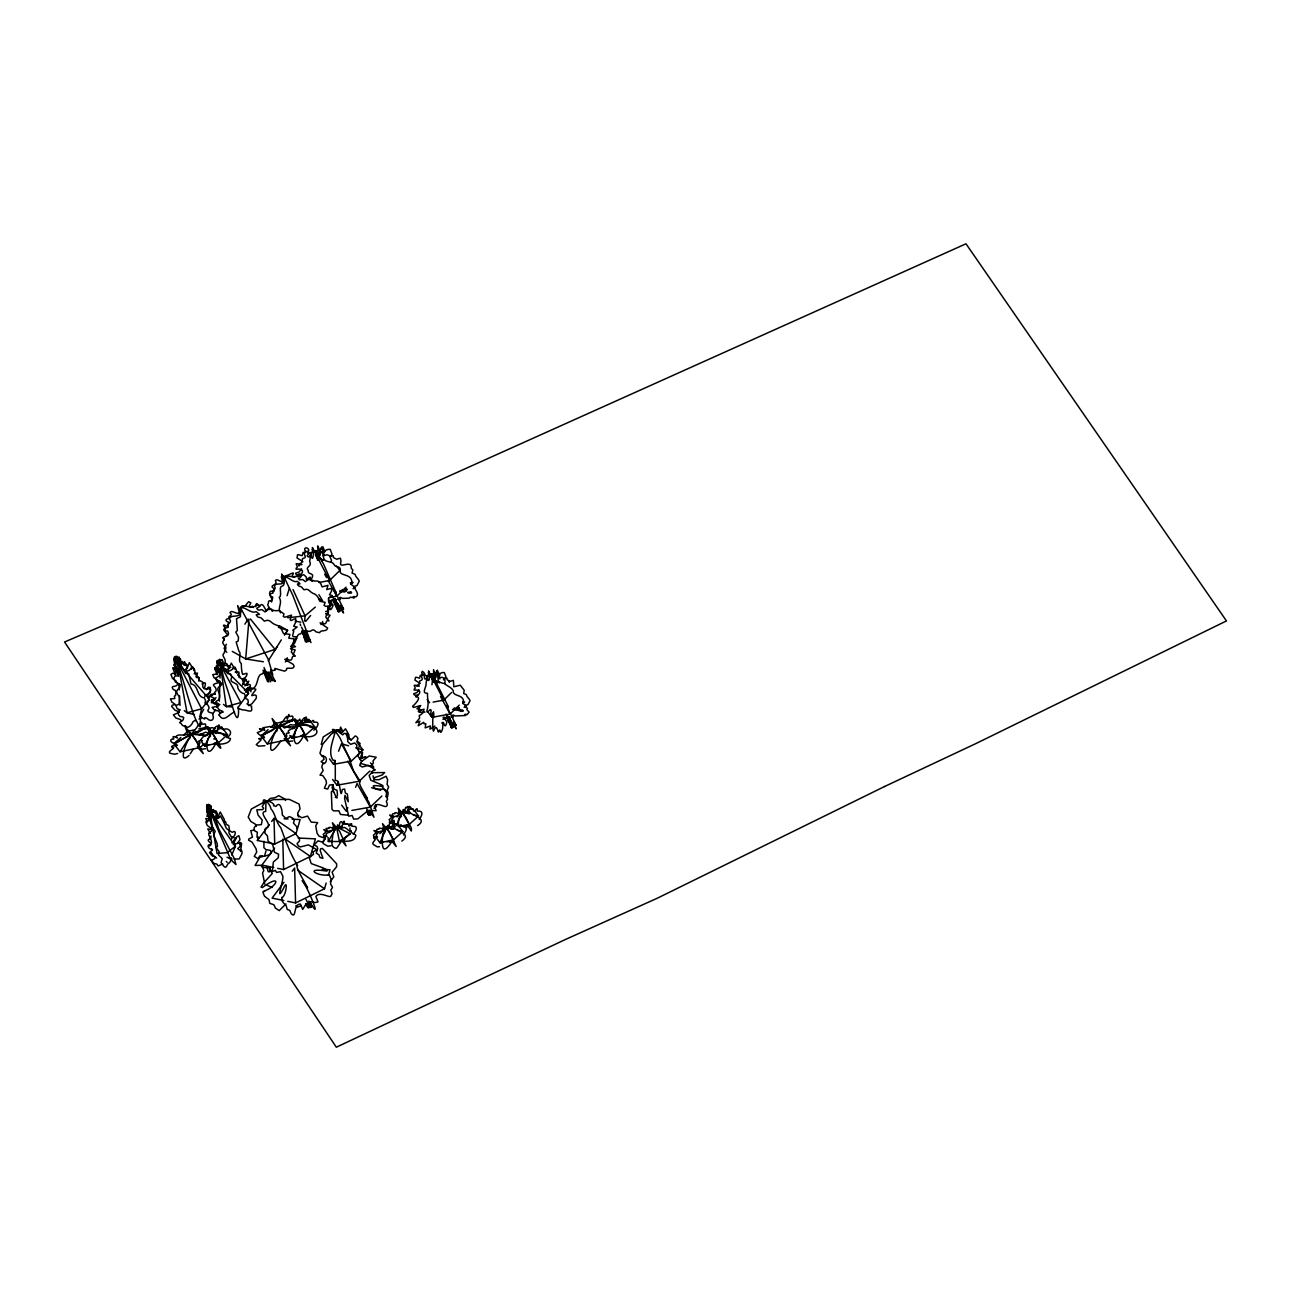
<?xml version="1.0" encoding="UTF-8"?>
<svg xmlns="http://www.w3.org/2000/svg" width="1291" height="1291" viewBox="0 0 1291 1291"><rect width="100%" height="100%" fill="white"/><g stroke="black" fill="none" stroke-linecap="round" stroke-linejoin="round"><path stroke-width="1.5" d="M310.502 579.126L310.147 577.061L306.435 579.594L306.338 577.061L303.595 574.592L300.238 576.222L298.366 575.092C294.493 580.03 284.746 572.236 284.456 579.094C282.761 585.63 277.226 577.287 275.37 580.595C278.533 585.533 268.157 585.001 273.708 588.406L273.999 591.375C269.448 591.31 270.545 590.294 269.545 593.57L271.142 597.749C275.031 599.54 269.061 599.831 271.739 602.026M222.02 728.834C223.214 724.525 218.292 729.157 219.325 726.252C218.712 722.379 218.373 727.624 217.743 728.334C218.469 724.961 216.162 725.897 214.984 727.85C214.661 729.786 209.497 731.497 210.385 736.386C205.334 736.338 204.72 765.515 216.291 742.486M211.304 702.74L212.402 699.706M434.551 679.824L434.599 678.969L435.309 679.776M214.225 700.174C216.775 697.108 209.868 698.383 210.498 694.606L214.79 694.203L214.516 692.234L215.758 691.653C218.195 685.586 207.657 685.36 218.211 682.81L219.551 682.358L219.664 680.793M219.341 701.11L219.89 681.906M220.003 678.065L220.212 670.384M199.572 716.683L204.64 718.99L204.817 717.635L206.786 718.199C210.933 722.686 214.758 719.668 212.854 715.149C214.048 711.535 207.722 713.907 207.819 710.211L208.238 709.727C210.53 707.855 207.415 703.547 204.962 703.079L205.624 700.981L204.317 697.834C196.361 697.301 198.862 684.763 191.036 684.004L188.744 673.983L187.017 672.837L185.791 673.531L184.21 671.013C183.596 668.948 180.514 665.188 177.706 659.185C170.799 657.071 176.076 663.106 174.011 665.22C181.498 667.963 167.394 669.48 177.19 669.222L175.818 673.821L172.72 673.256L170.896 674.499L172.51 678.404L176.496 681.374M185.872 665.575L185.065 662.816A2.243 1.646 -71.9 0 0 184.29 661.67L182.919 663.719L181.966 661.234L180.272 663.881L179.352 660.589M403.502 834.954C404.954 832.356 409.037 827.015 403.793 826.95C398.951 823.981 402.889 824.433 398.29 825.982M234.962 669.367C236.301 664.187 231.944 671.643 233.332 666.592L231.331 663.122L229.217 667.463C226.425 672.692 229.604 671.546 232.896 668.867L234.51 667.092L235.495 668.044L236.656 670.739L235.188 672.127M200.767 717.07L199.895 725.849M304.724 621.068L305.047 615.872L293.009 589.519M368.936 810.167L370.017 813.524L369 815.041L367.257 811.281L357.785 818.897L353.637 819.091L352.104 815.492L348.715 816.202L344.6 798.613L344.955 795.337L348.263 801.727L347.36 793.997L345.375 793.029L344.616 789.043L342.276 789.543C340.146 801.485 341.066 783.282 336.822 780.506L335.257 780.506C335.273 773.164 335.482 767.193 334.982 760.415L332.917 760.189C328.011 752.395 332.497 742.228 334.498 734.353L336.193 729.673L338.758 730.238M230.944 857.999L231.347 859.532L229.491 862.856C226.425 862.969 227.006 871.941 222.117 863.921L221.051 862.695L222.246 858.596L218.453 854.9L219.115 851.608L216.146 847.525L217.534 846.396L217.033 843.184L213.628 834.922L215.242 831.42C211.982 826.385 209.61 823.319 210.998 818.93C211.03 817.058 206.915 810.909 208.109 805.713M248.985 619.406L245.693 658.959L263.396 661.767M310.163 901.78L311.179 906.734L308.501 906.75L307.403 905.023M321.217 744.423L323.25 736.935L331.238 731.932L336.951 730.674L342.744 734.853C346.408 729.56 348.037 739.259 347.763 741.615L350.603 744.342L354.654 742.954L356.897 745.101L356.606 748.005L359.527 751.927L358.027 756.203L361.609 761.383L359.721 765.45L362.222 766.999L368.484 765.385L375.278 769.888C370.985 769.839 373.857 772.922 370.759 773.745L369.145 775.471L370.807 780.232L380.861 784.525C389.349 788.769 370.937 783.508 373.47 786.687C376.827 792.109 385.799 785.88 386.59 792.658L386.09 796.337L387.655 799.064L386.316 801.356L387.3 804.132C387.139 810.877 378.408 800.662 374.471 806.359L376.117 810.651L369.92 810.538L370.727 814.476L367.919 814.153L367.209 811.829M238.916 677.259L238.932 672.159L237.673 671.756C236.301 674.37 236.156 669.819 236.463 672.934M295.429 576.399L293.218 576.98L292.315 575.544C295.704 570.186 290.12 574.705 286.683 575.496C281.599 575.496 286.876 585.372 281.712 586.292C278.372 586.985 282.519 595.78 279.243 597.41C282.18 602.51 279.13 605.382 279.276 609.998L280.55 612.838M198.846 677.759L198.782 681.18M226.377 644.209L224.069 648.485C226.909 649.599 224.456 651.503 226.861 652.294M431.936 684.746L432.695 678.743L439.424 682.907M310.26 580.401C317.07 571.703 307.097 575.512 308.291 570.557C304.498 566.555 312.777 566.943 309.598 561.133C310.647 558.132 310.34 547.4 311.502 557.147C313.939 562.311 312.341 548.933 315.988 550.918C320.007 568.718 319.878 540.977 323.315 556.227C323.896 563.957 331.835 560.02 333.949 564.425C335.579 568.024 340.388 565.345 340.324 569.976C338 576.948 352.798 572.575 351.733 583.129L351.12 584.355L354.105 586.663C354.96 589.906 360.076 594.441 355.913 596.926A3.744 2.55 33.6 0 0 353.04 596.829L354.25 597.927L350.539 597.152L349.022 598.201L342.309 598.379L340.469 597.378C337.79 597.394 343.132 601.041 337.693 599.25M309.437 722.266C310.631 716.812 305.467 721.556 306.403 717.441C305.338 715.101 305.725 721.863 304.983 720.233C305.757 715.892 304.224 721.298 304.547 717.748C301.916 719.394 301.545 722.185 299.69 722.766C296.01 726.978 293.202 727.043 289.813 729.883C285.279 731.771 292.266 733.272 287.377 733.094C284.085 733.562 289.571 735.935 284.633 738.468M439.44 676.436L439.65 675.177M297.769 576.754C303.966 573.269 304.773 568.234 296.123 569.218L296.139 568.185C299.819 566.555 292.847 562.473 298.415 563.973L301.658 562.924L302.562 558.648C308.259 557.26 303.337 555.566 304.482 553C306.048 548.901 311.276 553.371 307.113 555.598C309.388 561.149 312.406 547.481 316.828 551.225C314.633 555.291 320.346 558.277 319.926 553.887C319.635 551.66 320.184 546.884 322.928 546.819L324.848 551.741M200.67 714.843L200.783 716.989M231.718 838.972L231.977 837.714C235.737 836.487 236.899 828.967 232.235 832.324L229.604 830.742L228.797 825.659L226.28 824.352L225.747 821.996L224.747 822.319C224.521 818.478 223.408 818.252 222.488 816.154L220.261 812.039L217.711 817.009L215.936 816.509M298.786 565.184L298.996 566.136M204.172 688.861C205.721 684.343 206.512 680.664 202.154 684.117M341.453 606.818L343.551 612.967L341.921 610.724A7.02 0.823 63.9 0 0 341.018 609.223L337.903 603.51L339.694 607.771L337.451 604.624L335.386 599.379L339.452 611.45M216.194 815.864C217.614 814.524 216.646 809.828 214.919 810.877L214.306 811.749L213.418 809.522L211.853 811.41L210.74 808.731M335.031 599.234L339.485 610.562L338.645 611.805M448.606 716.699L452.544 726.72L451.802 727.834M401.856 841.087C412.62 833.437 395.417 831.081 394.643 827.902C391.415 829.5 391.044 828.451 387.72 827.773C385.331 829.016 381.7 825.385 383.475 829.322C381.442 828.225 378.182 827.45 378.957 829.242C375.116 828.741 377.537 830.662 376.278 830.904L378.053 832.13L373.922 830.484L376.068 832.921L373.373 835.148L375.084 837.714M417.574 825.611C428.741 818.478 411.103 815.331 410.07 812.346C407.278 814.218 406.665 812.846 403.438 812.297C401.049 813.524 397.434 809.909 399.193 813.846C397.225 812.814 393.9 811.958 394.691 813.766C390.85 813.249 393.255 815.17 391.996 815.428L393.787 816.638L389.656 814.992L391.786 817.445L389.107 819.672L390.479 821.705M244.903 689.684C250.131 689.071 253.407 682.374 246.403 685.118L243.176 683.601L243.176 679.227L240.045 677.953C241.014 674.693 235.898 676.726 238.432 673.676M459.273 705.128L450.139 714.036L432.065 717.344L433.582 711.728M231.88 842.765L234.316 841.748L236.947 836.536L238.948 835.777L239.965 839.763L237.512 843.104M420.931 709.534L419.268 712.358L425.046 712.067M292.089 819.172L300.109 819.559L296.059 833.599L274.709 844.056L257.393 840.489L258.41 836.988M264.445 856.304L265.962 851.027M277.678 868.343L283.6 869.569L310.373 856.449L315.44 838.86L298.124 838.02M287.748 901.328L295.574 902.942L324.525 888.757L326.171 883.044M328.366 875.427L330.012 869.731L322.153 869.359M219.228 660.621C224.682 658.733 221.81 663.848 223.456 665.801C223.488 667.705 223.295 669.319 225.86 669.093C226.845 670.497 222.342 670.045 226.215 671.481L227.587 673.547L230.589 674.112L231.896 677.226C228.136 683.197 236.995 681.906 237.689 686.199C236.995 688.765 241.433 693.848 244.354 693.622L245.403 696.139L244.515 697.705L247.953 699.738L248.275 702.804L246.92 703.902L251.616 706.258L251.487 707.565C253.569 714.23 245.79 709.356 242.643 709.905L237.98 708.372M317.796 559.568L316.924 557.179M240.465 851.527L241.643 843.588L240.546 842.458L239.674 844.233M204.866 728.818C207.916 719.006 201.364 727.785 201.59 722.266C197.426 733.901 203.268 719.168 197.539 726.268C196.264 729.415 190.487 733.03 189.648 738.565C187.114 738.952 176.964 766.176 189.115 755.445M287.07 595.7L289.426 588.067M292.105 721.024C295.155 711.228 288.603 719.991 288.829 714.472C284.714 726.236 290.475 711.325 284.778 718.49C283.617 721.556 277.371 725.3 276.968 730.916C272.466 732.191 263.735 766.192 280.696 741.147M320.249 559.471L320.894 558.696L322.217 561.133M435.519 681.519C436.326 678.969 438.407 685.36 435.535 682.649M330.222 604.688L329.963 602.881M358.93 747.36L360.092 743.471L357.187 741.002L357.93 738.42L356.671 736.645L355.235 735.918L351.83 739.372L349.764 739.388L348.086 737.726L347.618 732.433L345.504 728.802L342.196 732.497L341.002 732.384L340.84 730.528L337.016 729.948L331.045 734.321L322.637 744.294L319.942 753.218L322.04 756.348C327.962 754.961 327.607 763.965 322.734 763.869L321.766 766.886L323.17 770.646L319.99 775.116L322.734 775.52L325.994 780.329L326.51 783.185L324.412 788.252L327.704 789.075L329.528 785.041L332.981 784.686L333.901 788.979L337.064 790.366L337.484 795.175L336.305 797.515L333.724 791.77L332.449 790.915L331.335 791.916L331.981 809.263L333.562 810.861L338.871 810.813L340.453 814.427L348.425 815.266M234.026 859.048L239.238 858.951L242.03 853.529C242.418 847.735 239.4 851.689 237.722 848.429C239.706 847.703 241.465 844.895 239.222 842.894L233.171 844.604M217.485 662.912C214.726 658.458 221.487 660.685 221.778 664.784M221.713 662.945L222.568 665.285M356.849 741.841L362.916 749.91L351.281 761.141L333.562 764.304L334.998 760.577M338.581 751.233L341.437 743.777L351.281 761.141M369.791 771.034L359.172 781.281L336.967 785.235L338.387 781.555M347.779 807.698L346.359 811.394L341.647 805.148M355.622 787.284L357.042 783.572L370.372 807.117L381.862 796.047M227.7 666.527L227.361 665.139C227.055 661.557 224.085 664.639 222.1 665.043C220.325 660.363 221.939 668.254 220.277 662.993M245.919 679.599L243.305 681.341M178.836 683.746L177.254 684.859C175.77 687.587 169.702 684.859 173.349 689.604L175.334 690.362L175.866 692.283L175.592 695.526L174.35 696.156L174.818 698.592L170.46 698.834L171.784 701.981L175.447 704.628L172.268 705.16L171.671 706.451L175.092 710.308L179.094 711.696M206.56 689.668L208.125 687.248L210.32 687.361L210.465 691.201L207.98 695.171L207.964 697.447L209.61 697.285L211.079 694.3L212.273 695.381M287.199 657.764L287.457 660.137L285.359 661.944M231.799 855.029L235.446 846.25L209.545 809.973L211.079 819.93M395.24 826.498L386.574 827.596L379.957 842.733L375.826 837.262M396.418 825.578L402.308 812.12L409.231 811.232M369.92 810.506L370.775 813.798L368.564 814.879L366.644 811.071M255.844 606.77C256.619 599.444 257.635 607.157 260.153 605.205L262.008 604.495L263.332 605.608L266.301 610.708L269.27 607.351L270.061 609.723M371.195 771.598L372.147 772.567M327.543 614.79L327.785 614.338A7.02 3.631 89.4 0 1 328.317 612.467L328.737 605.995M298.011 576.464C298.673 569.444 303.74 578.675 298.286 578.303L299.447 579.869L302.74 579.562L305.338 581.644C310.26 577.416 310.34 580.03 314.584 581.015L317.57 581.047C321.491 582.435 321.023 585.452 322.153 586.889L328.011 585.307L326.704 589.6L331.448 588.293L331.561 591.133L329.463 594.78L332.384 595.587L328.447 598.185C328.608 601.283 328.108 603.639 331.642 605.269C322.976 607.996 332.303 614.774 325.881 613.483L326.752 614.355L325.768 617.195L329.027 620.81C324.993 619.712 327.381 624.037 324.315 623.892L320.087 622.875L327.624 628.104C326.671 632.493 320.668 629.201 319.619 632.687L316.182 631.945C311.325 626.7 312.406 633.413 306.645 630.783L306.048 633.687L309.662 641.014L306.951 640.836M301.19 735.709C318.893 740.501 321.281 727.204 310.018 727.285C311.228 725.187 304.208 723.751 302.514 725.348C298.334 721.653 294.816 726.607 290.572 724.558C281.567 730.125 294.219 724.154 294.187 728.527M454.142 708.081L454.545 709.324L453.399 709.324M231.67 858.176L231.718 859.677M203.736 709.324L200.008 715.972L201.622 708.807L209.336 699.351L177.787 662.719L187.034 712.793L194.441 714.601M206.528 704.337L209.336 699.351M342.212 826.53L336.483 826.918L328.317 841.474L339.452 841.554L341.679 840.554L350.2 833.808L336.483 826.918L329.383 832.55M212.773 713.778L215.613 709.776M238.157 707.226L248.534 693.138L220.374 664.623L226.232 706.58L232.202 706.903M268.286 660.782L281.293 639.884M306.338 721.185L304.16 720.588M245.742 679.308L242.514 684.988M339.485 731.529L340.614 727.075L342.422 730.593M244.903 685.908L248.856 681.115M244.887 624.182L248.082 619.115M274.773 650.599L276.903 647.227M285.424 633.736L287.57 630.363L279.163 625.619M281.825 897.423C286.102 897.164 288.426 876.654 283.504 888.353C274.789 904.313 284.149 879.494 282.761 875.96L280.518 871.651L276.597 872.426L275.386 870.408L272.288 871.538L273.369 862.033L278.259 857.805L278.582 854.158L274.434 852.238L272.659 844.346L268.125 841.199L267.382 835.745L265.042 833.389L264.768 829.451L266.269 827.838C274.757 826.095 256.554 812.023 265.704 811.41L265.978 802.437L270.271 798.387L275.128 797.693L278.695 795.627L284.94 799.081L285.489 800.501M180.869 737.468L173.898 743.664L180.03 751.798L191.746 733.95L207.883 727.011C211.288 730.06 229.54 760.512 215.581 742.632M268.108 729.673L261.137 735.87L267.269 744.003L278.985 726.155L295.123 719.216L299.205 724.638M284.423 635.124L287.57 630.363L278.42 627.281M190.197 753.815L193.456 748.925M304.095 734.708C294.671 754.041 292.589 736.596 295.203 733.385C295.3 729.076 296.64 728.124 300.012 723.686C304.16 723.896 306.322 719.135 310.098 721.266C309.856 725.59 313.923 716.779 313.794 722.266C321.233 720.943 317.279 727.608 313.858 730.173M392.593 840.409C379.393 861.404 382.652 837.472 382.717 833.744C385.283 832.485 384.686 831.485 385.864 828.677C387.897 826.643 387.235 823.626 388.93 826.466C388.914 824.352 390.302 821.625 390.818 823.432C393.787 817.138 393.255 829.693 389.721 827.047C390.528 825.239 380.813 828.564 383.33 831.13C379.134 830.371 376.23 834.18 376.23 835.987C380.538 839.263 372.292 834.632 373.922 838.456C378.215 839.328 370.63 842.216 373.422 844.524L377.327 846.88L379.506 846.702M406.213 828.096L408.327 824.933M296.623 828.596L296.978 827.063L293.396 822.996L294.267 820.64L292.702 818.123L289.491 816.574L285.844 818.365L282.245 814.928C282.6 811.958 280.534 799.742 275.935 806.407L273.531 805.713L273.902 804.551L271.82 802.599L268.641 801.146L265.446 801.404L251.358 809.021L248.211 817.074L250.841 821.463L255.166 824.045L256.36 826.288M336.919 847.977L342.18 840.07M271.723 610.659L272.691 611.305M330.157 556.679L332.077 554.291L330.222 549.385C327.575 548.578 321.637 551.628 324.17 554.823M443.378 679.905L445.992 676.92L444.346 672.579C441.022 671.659 436.019 675.855 439.892 678.937M293.17 654.634L295.155 649.873L290.394 648.808M370.953 766.402L373.357 762.965L373.018 760.867L376.197 757.22L369.258 755.961L361.9 761.222L359.931 759.318L361.964 753.476L359.882 751.895M212.111 732.53L210.401 730.157M245.08 697.834L248.534 693.138L244.402 689.862M257.393 840.489L269.27 824.642M271.643 821.479L274.031 818.316L296.059 833.599M346.65 733.821L347.214 733.078L348.715 734.256L349.199 738.194L351.233 740.356M274.628 848.106L261.895 865.099L273.74 867.536M283.972 882.286L272.094 898.116L283.842 900.521M292.266 871.199L294.638 868.036L295.574 902.942M308.614 639.223L306.419 642.143L302.723 630.912L300.722 633.833C295.736 633.671 296.898 642.644 292.605 645.226M335.983 848.332C328.866 847.041 333.288 837.004 332.61 835.616C333.159 833.244 337.371 822.835 340.162 826.482C342.18 830.145 344.407 816.106 344.31 823.142C346.827 824.303 348.005 824.416 349.409 824.061C346.924 826.789 350.894 826.708 350.894 823.69C352.782 822.77 350.264 827.337 353.121 826.305C359.221 826.062 355.17 831.63 353.395 834.406M330.222 881.688L333.836 876.879L332.11 872.2L336.612 866.761L336.612 863.792L322.411 848.477L320.604 848.784L320.249 850.834L322.96 858.337L319.99 857.579L318.925 854.771L316.247 853.093L317.747 848.655L316.989 846.38L314.665 845.331L314.875 844.072L318.086 840.828L323.04 842.345L325.122 838.262L319.055 836.148L317.053 833.211L315.73 825.788L317.683 822.609L311.212 822.125L307.581 816.09L301.852 817.752L298.269 815.589L297.656 813.201L300.012 808.908L299.125 804.083L289.265 799.355L273.692 799.597L264.945 802.082L262.202 806.504L263.654 808.231L262.735 809.57L256.812 809.877L258.103 815.105L262.218 820.043L261.347 824.626L256.086 825.094L254.053 827.983L254.505 830.775L257.329 832.195L256.974 837.262L258.603 838.311M305.822 621.326L310.615 615.468M250.002 687.393C249.453 691.831 244.483 690.443 248.227 687.28M301.416 736.241L302.094 735.176M198.088 745.327C199.459 743.568 201.267 742.696 198.604 741.825C197.765 739.372 205.979 742.099 200.444 739.985C201.816 739.743 202.009 735.967 205.285 736.193C207.367 734.821 213.87 728.64 216.275 731.626C216.969 728.043 225.054 727.446 223.311 730.012C226.215 726.559 235.688 731.69 226.958 737.677M216.759 707.29L217.711 703.175M179.11 712.422L173.333 714.843L176.012 718.103L180.353 719.49L181.708 721.346M210.998 808.489L211.014 805.745L208.496 804.358L207.964 805.374L209.384 806.278C211.966 806.681 211.434 809.037 210.74 810.474M335.515 599.411L339.84 611.03L338.081 611.063L332.545 599.524M449.026 716.844L452.867 727.14L451.301 727.156M242.175 679.841L243.886 678.211L244.499 679.034M435.696 677.727L432.614 678.566L431.823 677.759M398.29 826.563C400.032 824.659 397.338 825.191 397.386 824.191M318.893 582.483L329.512 580.547L339.856 570.444L336.515 566.136M329.334 597.588L336.757 596.232L346.053 587.163M433.147 702.094L443.717 700.158L451.576 692.492M371.421 772.647L384.637 772.599L382.104 775.052L373.454 777.957L375.455 779.732L379.167 779.651L386.122 776.246L387.639 779.716L387.074 784.363L388.656 786.865L387.219 790.286L388.204 793.142L387.542 796.854L386.251 796.757M396.934 816.945L402.308 812.12L409.521 813.863M379.861 833.631L386.574 827.596L393.803 829.355M183.645 734.982L187.824 731.271L195.119 729.722M180.03 751.798L200.089 747.537L204.268 743.826M223.391 729.237L227.523 734.708L218.147 743.051L204.656 745.924L201.574 741.809M270.884 727.188L275.064 723.476L295.123 719.216M267.269 744.003L287.328 739.759L291.508 736.031M306.774 722.266L310.631 721.459L314.762 726.93L305.386 735.273L291.895 738.129L289.829 735.402M414.411 810.587L418.542 816.057L407.795 825.724L402.598 826.385M398.693 826.062L402.824 831.533L392.077 841.199L386.88 841.861M419.22 819.478C421.85 815.896 424.465 810.409 417.187 811.055C417.897 804.358 413.846 814.605 413.378 809.957C414.072 807.988 409.618 808.521 408.15 810.619C409.634 802.744 409.554 808.021 413.168 809.651M330.706 561.746L331.561 560.649L329.689 555.775L326.849 554.743L323.17 555.905M444.782 683.52C447.154 671.175 428.838 680.777 444.33 683.52C447.025 686.037 451.802 687.393 453.286 690.798C452.189 696.946 464.566 693.864 463.372 702.449L462.84 703.53L465.131 704.821L465.551 707.226L467.407 708.226L466.89 709.711L469.117 712.116L467.084 714.649A3.324 2.259 33.6 0 0 464.55 714.568L465.615 715.537L455.045 715.94L453.415 715.053C450.72 714.843 455.997 718.264 451.398 716.747M315.311 607.093L305.047 615.872L287.715 617.76M290.975 646.194C294.913 644.516 291.669 639.578 296.736 638.545L295.913 636.77L293.235 636.737L292.637 635.672L293.783 630.976L292.686 630.331L297.124 627.039L293.702 626.232L295.929 621.794L295.671 618.421L290.991 620.551L290.185 619.809L291.524 615.081L284.827 617.243L283.245 616.404L284.004 613.967L281.18 611.918L279.211 610.578L275.758 610.708C269.222 610.401 272.74 605.576 265.091 611.934L261.96 609.61L258.168 610.143L256.748 608.368L260.169 606.141L256.667 604.543C252.261 611.627 239.335 600.202 240.739 610.046C239.174 618.018 232.025 608.545 230.008 612.628C233.929 616.436 226.958 615.178 229.169 618.679C226.28 618.244 224.069 620.745 228.362 622.117L228.055 626.506L223.859 625.022L223.521 625.893L225.15 627.216L223.682 629.927L227.49 634.736L225.554 636.576M199.056 719.119L201.557 717.038M307.419 551.725C310.663 550.773 307.629 546.997 305.434 547.981C302.368 549.853 309.356 553.226 303.078 552.467L302.239 555.695C295.542 553.791 298.156 554.323 296.995 557.89L302.917 561.682M301.497 568.798L299.189 572.026L295.558 573.285L296.349 574.769L300.028 575.028M418.93 689.765L416.896 692.621L413.685 693.735L414.379 695.042L417.639 695.268M235.446 846.25L227.055 852.689L217.017 853.464L209.545 809.973L211.966 813.04M206.931 735.547L211.724 731.868L217.55 730.545M292.557 728.979L298.963 724.073L310.631 721.459M210.223 730.028L210.836 731.577L210.368 730.432M327.365 619.115L330.076 615.355L325.816 613.661M350.2 833.808L339.452 841.554L336.483 826.918M234.091 840.199L236.075 838.359L231.428 837.02L229.007 833.05L228.991 830.516L226.458 828.451C224.586 824.642 224.101 822.561 222.649 820.14L220.406 815.847L219.551 817.316C216.033 820.737 216.856 816.574 215.968 812.91C213.322 812.329 212.192 812.265 209.917 809.086M373.938 808.376L376.456 806.52L375.842 805.019M320.991 624.505L322.879 623.085L322.508 621.536M441.732 723.041L442.716 722.411M301.271 905.766L296.752 907.331L295.994 905.443M282.245 897.584C280.066 900.101 284.149 903.732 286.134 905.637L287.248 909.51L289.749 910.333L291.25 913.721C296.656 919.563 293.073 903.635 300.448 904.087L302.675 909.413L306.241 903.7L308.694 907.944L310.098 905.12L308.775 902.409M230.476 859.37L235.963 864.583L234.397 858.757L218.776 828.903L216.178 821.286L208.674 807.004L206.56 806.246L207.641 810.312L206.705 812.217L209.32 814.799L206.802 816.154L210.126 817.155L208.948 818.413L209.255 820.85L207.028 820.673L205.866 822.077L207.383 825.627L212.014 828.838L211.337 831.275C203.865 833.696 215.549 840.602 209.787 845.137C206.479 843.781 208.609 849.51 210.917 848.913L211.982 850.446L209.513 852.625L212.305 855.933L215.242 856.804L214.726 858.693L211.466 860.258L213.693 863.308L216.888 864.131L218.098 865.971L222.746 863.969M173.898 743.664L191.746 733.95L202.881 734.547M261.137 735.87L278.985 726.155L290.12 726.752M262.267 735.902C266.64 731.981 272.95 731.836 274.644 727.753C282.729 724.186 283.1 725.929 287.393 722.476C287.796 723.363 292.315 719.458 295.768 720.281C292.186 722.976 300.141 718.312 295.946 721.491C294.251 722.879 298.818 721.379 298.866 720.265C301.239 716.344 298.334 723.783 302.804 720.83M194.134 673.886L195.215 673.289L195.716 674.305M215.129 702.853L212.273 702.82L213.418 700.577M263.929 891.113C277.759 886.465 282.245 872.894 262.363 887.562L261.008 887.143L263.558 883.092L272.207 873.571L269.093 866.761M397.176 824.191C395.466 822.964 392.141 827.45 393.206 824.691C394.836 814.379 392.9 825.788 395.917 823.706M338.032 611.595L339.872 610.691L334.563 598.895L335.95 599.782M451.253 727.64L452.883 726.833L448.187 716.408L456.143 728.85L454.238 723.363M405.664 826.885L409.15 825.175M389.947 842.361L393.432 840.667M285.973 903.942L279.195 910.607L275.467 908.154L273.886 904.733L269.754 903.329L268.98 899.585L264.526 896.244L263.509 893.856L262.88 891.758L264.623 891.371M398.322 824.804C398.822 822.69 397.386 816.041 401.501 816.509C398.967 813.475 403.373 813.088 403.244 809.505C405.18 813.976 405.148 804.696 406.536 807.956C409.457 802.905 408.94 811.749 406.084 811.991C405.6 808.263 400.823 814.105 398.386 813.911C399.661 817.171 392.803 814.911 392.722 818.946C391.334 819.688 391.092 821.028 393.352 821.528C392.141 821.915 386.929 820.995 390.495 823.448M339.759 841.635L345.004 839.15M350.345 582.87L353.072 582.435L350.49 583.822M177.642 753.492L174.624 754.251L169.815 753.186C167.556 751.072 174.059 749.2 173.656 747.554C170.961 748.619 171.025 744.923 173.962 745.908C183.483 744.229 169.25 746.198 178.352 741.76C183.387 738.404 187.889 736.354 195.635 732.013C196.652 732.82 197.878 733.546 201.412 729.431C198.459 733.611 205.237 726.397 205.075 728.947C208.206 728.511 212.176 726.3 208.109 729.802C214.112 726.01 210.82 728.14 215.565 728.608M264.881 745.698L258.523 746.15L256.264 744.633L261.218 739.872L258.652 738.759L264.542 737.5L262.138 737.5L263.848 736.386L259.443 734.837L257.248 732.659L261.976 730.641L259.475 728.689L264.736 730.093L262.476 728.592L264.445 728.979L262.928 727.737L269.851 726.559L273.95 727.704L274.273 725.881L278.033 726.801L283.762 726.075L283.132 726.801L284.504 727.995L288.426 726.365L289.91 727.608M192.714 668.173L193.779 668.431L193.682 670.594M223.23 712.116L219.906 712.713L218.647 711.083L214.484 710.163L212.111 707.42L216.888 706.322L217.985 704.757L214.177 703.805L212.386 701.384C209.465 700.739 212.934 698.673 214.419 699.593L216.049 697.576M295.187 833.308L299.431 838.569L299.464 841.022L297.043 843.717L298.511 846.008L300.48 846.912L308.371 844.879L316.844 849.704L313.035 851.963L313.471 854.352L309.195 857.595L311.276 863.598L323.089 867.891L327.398 870.215L326.817 871.118C303.514 867.197 317.134 876.896 329.253 874.83L331.174 879.236L330.544 883.867L332.529 887.32L330.819 890.209L332.077 893.711L331.045 895.76C330.738 899.133 319.539 890.532 315.892 896.503L317.989 901.909L314.939 902.587L310.905 901.586M291.024 646.468L291.911 646.113M443.216 717.812L444.717 718.861L442.974 719.345M207.883 697.785L212.402 694.51L215.307 694.074M214.387 743.777L214.855 742.954M318.296 560.342L316.989 557.292M444.346 717.199L443.313 717.215M331.174 556.034L333.223 555.727L333.385 557.502L336.644 559.229L340.404 558.18L341.05 561.133C337.839 570.896 351.749 558.325 351.33 568.379L352.863 569.912L352.04 573.043L355.122 574.317C355.638 577.029 357.107 577.448 358.543 579.788L359.269 581.16L356.832 585.759A3.744 3.179 -37 0 0 353.847 587.05L355.09 587.776L353.089 588.728M445.185 678.469L447.009 678.195L447.138 679.76L450.043 681.293L453.367 680.357L453.835 686.764L460.274 685.214L464.211 690.314L463.663 693.509L466.39 694.655C466.842 697.043 468.149 697.414 469.408 699.48L470.053 700.69L467.891 704.773A3.324 2.808 -37 0 0 465.26 705.919L466.341 706.564L464.098 707.242M311.615 581.128L312.535 581.337M248.388 705.612L251.906 703.821L256.183 698.399C257.942 689.797 246.081 701.707 255.408 690.33L255.812 689.2L253.149 688.636L245.677 692.186M198.782 677.743L196.361 677.533L197.507 673.079L194.844 673.418L194.86 670.368L192.504 666.608L191.036 668.673C187.485 672.24 185.016 672.272 187.114 666.721L187.05 665.301A2.243 1.856 3.1 0 0 186.194 664.042L184.21 665.333L183.29 662.88L180.821 664.558L178.82 661.718M462.807 701.917L464.599 702.143L462.678 703.095M208.545 745.036L204.656 745.924L211.724 731.868L227.523 734.708M295.784 737.258L291.895 738.129L298.963 724.073L314.762 726.93M299.157 564.812L301.981 564.635M416.864 686.231L419.365 686.07M198.766 728.947L207.883 727.011M215.678 730.867L209.9 732.11L211.724 731.868L218.147 743.051L216.339 743.293M300.997 723.493L297.14 724.316L298.963 724.073L305.386 735.273L303.579 735.499M399.532 826.434L409.166 824.4L402.308 812.12M212.127 828.273L210.465 829.355L207.738 828.951L210.465 833.47M360.609 758.075L366.16 757.091L360.367 757.817M351.91 810.409L370.372 807.117M228.184 667.834L230.863 667.415M419.785 709.259L416.993 708.856L420.785 705.467M383.427 842.297L379.957 842.733L393.448 839.876L386.574 827.596M329.915 602.203L330.657 601.186L329.56 600.25M205.511 748.715L201.67 749.2L197.329 746.537M292.75 740.937L288.91 741.405L284.569 738.742M332.142 841.216L328.317 841.474L328.14 837.569M450.123 717.134L448.671 717.393L452.528 727.495M221.713 664.575C223.537 666.301 225.925 664.865 227.506 665.753C230.379 664.22 229.33 669.9 227.071 669.496M254.456 830.194L250.777 830.597L252.439 837.117L248.776 839.053L248.647 840.231L252.003 842.055L256.054 848.768L256.715 852.044L254.262 856.336L258.281 858.87L259.636 856.014L262.363 855.723M325.687 611.514L326.413 611.482C329.399 611.063 329.56 604.269 325.978 606.399L324.041 605.463L325.138 602.364L319.732 601.251C318.764 599.46 318.49 596.684 315.311 594.393L312.535 593.118C308.694 591.052 308.952 588.083 303.966 589.793L301.497 586.937L298.447 585.824C295.058 581.773 301.319 585.42 299.69 583.306L297.317 581.321C292.75 583.693 285.117 572.897 284.407 579.336C284.165 587.227 276.096 581.579 274.45 586.001L274.676 586.76C277 589.341 271.417 589.971 273.03 593.053L270.239 593.86L270.464 596.135L272.756 597.087L271.868 600.767C266.317 600.267 269.819 602.106 267.689 604.64L269.303 608.771M331.012 845.783L327.736 846.186L323.283 843.588C321.007 841.522 325.719 839.731 325.235 838.037C321.879 837.585 324.396 834.341 326.994 836.697C326.768 835.293 324.283 834.083 328.672 832.421C327.22 829.403 335.418 831.807 332.707 828.467C334.821 827.418 337.274 829.112 337.596 824.852C340.275 829.5 338.516 820.382 341.825 821.738C343.922 826.773 341.211 822.964 347.424 824.32M270.626 669.932C272.046 670.626 277.145 671.03 274.838 668.431L284.601 671.191L286.667 669.787C285.15 666.011 293.412 670.578 294.122 666.398L293.267 664.413L284.762 659.394L286.715 658.894L289.829 660.266C293.719 660.282 290.297 655.118 295.3 656.151L291.282 652.1L292.331 648.615L291.266 647.63L295.51 646.662L292.186 644.612L294.283 641.788L293.993 638.851L288.764 638.19L289.942 634.397L283.487 633.526C282.261 631.477 281.874 628.184 277.968 625.683L274.628 624.408C269.948 622.214 270.142 618.712 264.332 621.165L261.282 617.969L257.603 616.888L256.215 614.823L259.491 614.338L256.086 611.595C250.938 614.823 241.03 602.574 240.707 610.304C240.917 619.632 231.154 613.451 229.508 618.76L229.798 619.648C232.622 622.569 226.167 623.65 228.217 627.2L225.005 628.297L225.392 630.976L227.636 630.976C230.928 637.189 224.085 635.656 222.536 637.932L224.214 638.706L222.633 642.692L224.65 646.033C227.813 646.807 224.182 651.293 224.005 653.343C219.986 655.812 229.588 660.508 222.73 664.784L222.891 665.527M206.512 735.176C195.425 734.498 201.912 734.385 205.576 732.142C210.013 734.482 207.141 730.351 212.725 732.029C215.629 729.915 214.564 736.015 217.178 732.207C218.55 732.562 224.295 733.24 223.617 735.644C226.651 732.4 225.683 738.355 230.476 738.565C229.943 743.955 220.422 744.972 213.951 743.503M405.406 825.933L409.425 825.885M389.688 841.409L393.707 841.361M340.598 840.683C345.359 841.974 355.025 841.474 355.315 836.81C358.156 833.825 349.651 833.921 351.362 830.807C347.618 831.662 348.925 829.242 344.326 827.353C341.808 828.741 340.905 827.773 337.839 827.079C335.402 828.257 331.852 824.578 333.53 828.548C331.755 827.596 328.124 826.498 328.995 828.386L326.058 828.386L327.753 831.356L323.896 829.532L325.994 831.985L323.186 834.406L325.122 837.149M460.774 709.453L458.547 710.599M284.052 818.784L288.071 818.978M263.009 670.126L267.592 681.632M210.013 816.735L208.884 816.783L209.174 818.93L205.785 818.494L207.238 822.189M224.053 639.239L223.795 640.691M216.646 857.999L213.063 855.465M295.155 621.181L300.835 622.149M248.566 687.78L253.31 688.393C258.684 684.892 256.602 674.16 262.46 673.902L264.542 670.465L268.786 682.051M208.609 730.286L207.399 727.479L210.272 730.641M214.693 739.13L213.757 738.807M413.12 814.734L418.542 816.057M397.402 830.226L402.824 831.533M359.221 751.798L362.529 752.395L361.948 758.188M323.751 763.142L321.088 761.69L324.106 759.221L322.702 755.509M195.78 675.968L198.491 676.952L199.201 680.244L202.542 682.003L202.945 687.345L206.399 689.41C213.338 686.505 210.627 694.413 205.269 694.897L204.753 696.656M343.228 744.294L348.602 745.827M355.767 747.86L362.916 749.91M360.318 763.352L373.777 767.193L370.501 762.868M371.598 787.736L380.7 790.334M305.66 903.942L307.726 907.605L310.518 906.234L308.888 901.053M335.273 797.289L337.209 797.838M266.511 885.077L272.256 887.482M174.866 743.519C171.154 743.148 168.185 738.904 173.801 738.985C173.301 737.306 171.106 735.112 177.496 737.871C173.817 736.273 178.013 734.337 182.612 735.079C187.098 735.257 186.646 733.53 193.602 734.046C196.958 735.563 198.394 733.885 202.671 735.402M209.723 815.315C203.8 815.234 210.385 811.394 209.675 814.96M222.681 661.492L222.036 659.572L220.519 660.25L219.728 659.233L219.438 661.25L217.291 662.832L218.373 665.607L217.259 667.85L219.76 669.626L217.049 671.853L220.422 671.756L219.228 675.822L215.613 678.211L216.904 681.325L221.471 683.068L221.552 684.843C214.338 689.459 219.809 690.362 219.615 696.462L219.131 699.625L215.936 701.384L216.985 703.918L219.777 704.466C214.871 707.613 219.599 710.663 222.665 711.212L218.679 714.907L219.938 716.198C224.069 722.589 229.814 713.31 234.575 712.116M307.839 553.242L312.261 552.128L313.148 550.45L316.763 551.951L323.573 564.054L336.289 593.231L335.482 591.407M185.291 669.529L187.195 668.286L189.325 662.638L191.504 666.172L191.584 669.238M227.006 857.256L230.331 858.531L209.545 809.973M339.775 591.536L344.955 591.972L342.244 589.551M217.437 666.043L216.033 666.334L219.018 668.706L215.307 669.674L216.985 674.644M319.071 598.976L322.637 600.815L318.909 594.635M175.124 664.817L174.317 664.397A2.243 0.984 50.1 0 0 174.672 665.656C181.498 667.35 170.686 673.289 177.98 670.223L177.416 675.806L175.027 676.113L173.752 678.082L175.382 681.971L180.369 684.73L179.627 687.813C175.156 691.169 176.318 692.88 179.32 696.591L179.175 704.015L175.899 705.596L177.206 708.759L180.224 709.84C176.899 711.68 177.803 717.183 182.289 716.812L183.725 717.489L183.177 719.862L179.643 722.524L181.305 723.767C182.144 725.494 183.806 726.639 185.484 725.865C187.26 730.157 192.649 724.025 192.779 722.024L194.973 720.33L196.571 721.201M210.675 842.991C204.414 838.246 212.014 840.602 210.933 835.923M289.265 727.834L286.505 726.446L286.392 727.253M232.267 651.374L245.693 658.959L275.015 649.405L250.389 618.954M175.818 661.557L177.093 663.025M217.711 680.002L214.048 677.759L212.757 674.628L217.63 673.837L217.743 671.74L219.615 670.755L215.436 669.981M200.638 734.853L199.153 735.031M350.006 760.802L353.379 770.566L360.157 781.362L359.447 783.298L360.786 786.832L367.402 798.548L363.368 793.142L368.887 802.211L374.003 817.251L369.242 810.57L370.953 814.815L368.581 811.619L369.888 815.154L366.596 808.65M263.687 803.744C261.266 794.481 270.368 803.873 270.981 808.989C275.048 812.733 276.387 823.432 280.841 827.709C285.634 840.877 290.765 855.029 297.608 865.599C292.379 864.373 318.393 903.635 302.191 880.575C306.015 883.544 323.734 925.825 310.066 902.102L311.47 907.17L308.484 903.135L310.13 907.589L305.983 899.391M317.57 560.278L317.053 556.356L323.573 560.375M217.566 663.994L216.646 662.025L219.228 660.75M275.064 723.476L278.985 726.155L287.328 739.759M187.824 731.271L191.746 733.95L200.089 747.537M284.359 838.424L310.373 856.449M297.785 870.215L324.525 888.757M208.4 812.83L210.03 814.911M177.238 669.335L174.672 665.656C175.156 662.912 174.543 655.134 178.142 658.216L179.336 658.507C181.902 658.733 180.111 661.525 179.417 662.945M210.917 844.879L209.545 844.572L209.707 846.073M223.472 704.386L226.232 706.58L240.836 702.578L220.374 664.623M184.274 710.599L187.034 712.793L201.622 708.807L177.787 662.719L178.836 666.414M212.708 854.384L211.159 852.673M226.232 861.468L227.168 862.275M212.563 849.849L211.659 848.784M448.735 681.051L449.413 682.406M264.026 667.528L266.349 672.934M176.399 664.252L175.076 663.122L175.237 664.171M297.688 815.089L298.689 816.929M374.196 780.313L373.034 775.843M323.428 552.758L321.83 547.416L319.781 551.257L320.652 553.581M438.343 675.564C433.792 670.368 435.938 687.958 430.581 673.773C422.819 678.372 426.982 674.176 422.415 671.352C419.688 672.998 425.885 675.984 420.317 675.306L419.591 678.162C413.653 676.468 416.17 677.017 414.944 680.115L420.172 683.455M273.208 680.664L268.576 672.789M308.985 638.851L309.872 639.803L305.434 641.692L302.029 630.589M218.179 680.631L220.083 683.52M250.406 687.441L250.922 691.847M218.776 670.981L214.693 667.673L215.484 670.061M176.673 670.658C167.927 661.282 177.206 676.306 175.027 674.757M340.033 590.423L341.098 591.294L341.582 590.423M178.465 684.601L177.27 682.745M435.874 676.29L433.534 669.642L433.776 678.082L432.178 675.371L431.888 674.192L447.961 705.838L448.429 707.065L446.783 705.499L449.381 712.099A10.005 1.178 63.9 0 0 450.914 714.601L456.175 725.494L453.867 722.008L454.513 723.509M319.861 551.499C314.197 533.667 321.862 565.28 315.633 553.274M332.513 596.91L333.546 598.362M438.117 678.34L436.923 670.836L435.051 674.903L435.761 677.372M334.998 591.294L334.175 590.229L335.902 594.038A11.312 1.323 63.9 0 0 337.645 596.878L343.584 609.191L340.985 605.221L341.712 606.931M427.143 699.561L429.613 702.74M427.854 711.906L432.065 717.344M211.595 816.477L210.949 815.46M452.608 727.624L447.348 716.005M339.565 611.579L337.419 607.093M381.458 785.654L386.154 791.899M407.052 825.062L411.361 830.807M391.56 821.786L394.643 825.885M391.318 840.538L396.143 846.525L389.559 832.001L382.523 823.69L384.024 828.564M329.512 758.93L333.562 764.304M302.82 734.853L307.694 740.969L301.933 728.447L294.751 719.781L295.849 723.654M332.61 779.457L336.967 785.235M284.181 738.63L290.507 745.827L283.197 732.304L272.111 718.506L274.676 725.09M198.056 747.892L203.284 753.605L195.958 740.098L184.887 726.284L187.437 732.885M341.147 839.828L346.036 845.944L339.711 831.356L332.433 822.754L334.288 828.515M333.788 598.685L336.176 603.865M270.158 677.727L268.754 675.338M312.987 550.337L312.115 549.272L312.745 551.144M429.742 674.418L428.338 672.482L429.548 675.645M198.975 725.897C191.471 712.971 186.42 689.523 180.611 672.853L175.673 656.28L176.141 658.781L174.366 656.845L174.753 658.329L173.752 658.458L174.801 660.766M207.093 811.41C206.625 808.65 207.48 801.808 209.594 806.359M229.217 857.821L230.347 859.064M446.024 714.133L447.299 715.924M446.412 716.957L451.511 727.511M301.465 627.136L303.724 631.396M239.464 613.16L237.592 605.592L240.949 611.111L241.465 606.899L245 606.06L248.63 601.703L250.841 602.849L249.373 605.769L250.486 607.432L252.455 606.254L253.278 607.528M282.245 582.741L282.326 583.258M347.795 761.19L359.172 781.281M439.602 674.66L437.31 670.19L435.18 674.451M217.63 667.802L216.614 665.914L217.63 664.316M224.166 665.623L223.133 663.364L223.553 665.817M440.538 696.527L450.139 714.036M324.67 574.172L326.542 577.577M328.398 580.966L336.757 596.232M264.768 884.093L262.557 872.926L263.767 870.715L262.202 865.406M272.046 680.68L268.302 672.062M432.695 678.743L443.717 700.158M317.053 556.356L329.512 580.547M210.772 810.264C210.885 811.506 212.563 808.021 213.677 812.055M208.609 731.448L209.19 732.675M209.384 811.539L206.915 804.471L207.916 805.665M313.681 550.611L312.325 547.513L314.714 552.048M433.098 680.486L433.841 682.261L433.147 681.051M300.125 624.037L300.706 625.506M306.241 635.124L306.806 636.318M454.981 708.13L457.385 710.26L452.479 709.485M209.449 812.523L210.046 814.008M218.76 816.251L217.937 817.122L216.13 811.797M447.057 717.36L451.543 727.156M333.288 599.992L338.339 611.046M399.742 813.088L398.144 808.134L405.422 816.767L411.426 828.273L411.329 830.646M270.658 681.809L266.64 671.804L272.982 680.567L272.934 679.244L275.354 681.535L270.174 671.594L272.821 674.951L268.35 659.54L240.675 608.061L240.4 616.759L236.511 618.728L237.334 630.411L235.785 632.09L238.496 637.157L238.222 640.965L236.172 642.047L238.867 651.051C242.143 653.633 237.092 660.718 241.272 663.526C241.449 668.948 241.675 671.417 242.611 674.257C243.773 674.999 248.985 670.675 246.387 676.032L244.241 678.743C245.5 680.97 248.437 680.954 247.727 685.037M179.578 659.007L179.142 656.99L177.609 657.539L176.673 656.215L176.109 657.571L177.545 659.895M220.116 661.557C216.501 654.15 221.681 673.708 222.181 670.933C223.65 680.551 227.861 689.055 230.363 699.302C232.364 706.064 237.818 727.737 238.561 712.003L238.383 706.774M451.915 727.656C450.979 716.763 440.731 714.746 446.928 721.782C444.072 733.869 443.297 713.261 442.668 728.414A6.213 3.211 89.4 0 0 442.184 730.06C439.247 736.822 441.215 725.703 438.375 732.094C436.891 728.447 436.197 724.154 433.469 731.19C431.823 725.526 433.114 727.64 432.695 719.265A10.005 5.164 89.4 0 0 433.744 716.085C434.421 705.919 428.951 724.154 431.226 710.566C430.129 706.919 427.434 714.875 426.853 711.228C429.209 703.03 427.353 700.287 427.482 693.251C420.753 693.59 426.869 687.006 426.095 682.971C426.885 679.808 427.063 670.917 427.741 680.034C430.678 682.665 428.241 672.337 431.759 673.934C437.197 689.878 430.968 667.544 428.451 675.887C423.448 681.955 424.868 678.098 423.948 674.289C417.8 675.322 425.917 679.744 419.882 680.777L419.059 684.569L416.202 685.489C411.28 684.165 417.445 687.78 414.185 689.216L414.169 690.136C421.834 689.265 421.124 693.719 415.637 696.801C422.544 696.252 415.347 704.047 412.652 706.209L413.362 707.436L420.011 705.774L418.3 711.551L424.045 709.13L423.222 712.374A10.005 8.488 -37 0 1 420.43 714.924L419.22 715.601L419.656 718.119L415.847 722.734L419.865 721.201L418.171 725.784L423.706 722.315L424.077 723.831L425.836 723.783L425.159 727.882L430.436 725.929L429.951 729.125L433.776 727.091A6.213 5.261 -37 0 1 434.793 725.994M338.775 611.627C337.903 604.559 328.447 593.699 332.061 604.656C335.305 602.929 328.898 615.387 329.818 606.254M282.858 582.967L281.373 576.609L283.487 580.305L283.391 578.868L281.567 574.043L283.294 576.738L283.52 575.883L292.783 595.248L310.97 642.611L303.885 630.686L307.952 641.853L305.919 637.447M315.069 552.064L314.665 550.741L318.732 557.083L316.037 551.096L316.989 556.147L315.553 553.936M430.113 674.531L428.515 670.917L431.662 677.42M430.484 675.661L431.242 677.468M267.802 676.549L268.996 679.534M179.933 662.977L179.368 661.815L179.417 662.638M315.407 554.904L316.069 556.663M266.511 677.597L263.913 670.384M304.918 630.492L305.434 632.655M305.144 639.481L303.175 633.768M177.771 661.638L178.771 663.703M233.8 840.57L234.897 844.362M431.823 679.018L432.033 679.841M333.03 732.739L332.481 729.48L334.224 729.528L339.969 737.919L349.909 759.947M266.785 866.487L268.189 871.715L269.835 871.748L269.545 867.81L262.347 867.391L260.847 865.277L255.069 865.47L259.846 857.256L269.658 854.771L270.932 853.044L270.577 850.462L265.881 849.591L263.897 847.638L263.961 841.28M178.852 662.993L178.561 661.476M333.514 792.093L332.142 787.639L332.852 784.508M178.093 668.528L178.497 676.29M178.916 684.052L179.223 689.878M179.53 695.688L180.03 705.386M349.926 827.951L350.119 831.856M282.794 839.182L283.6 869.569M274.031 818.316L274.709 844.056M346.876 589.212C346.472 594.973 343.148 586.453 346.876 589.212M459.096 707.823C458.708 712.906 455.836 705.402 459.096 707.823M350.878 591.988C342.05 592.585 354.702 594.215 350.862 592.069M462.63 710.276C454.916 710.647 465.809 712.503 462.63 710.276M432.727 675.58L432.614 678.566L432.501 674.209L430.581 673.724L432.727 675.58M884.513 786.542L657.071 898.326L565.41 939.493L336.338 1047.211L64.55 642.014L389.22 502.877L965.991 243.789L1226.45 620.923L975.528 743.745L884.513 786.542"/></g></svg>
